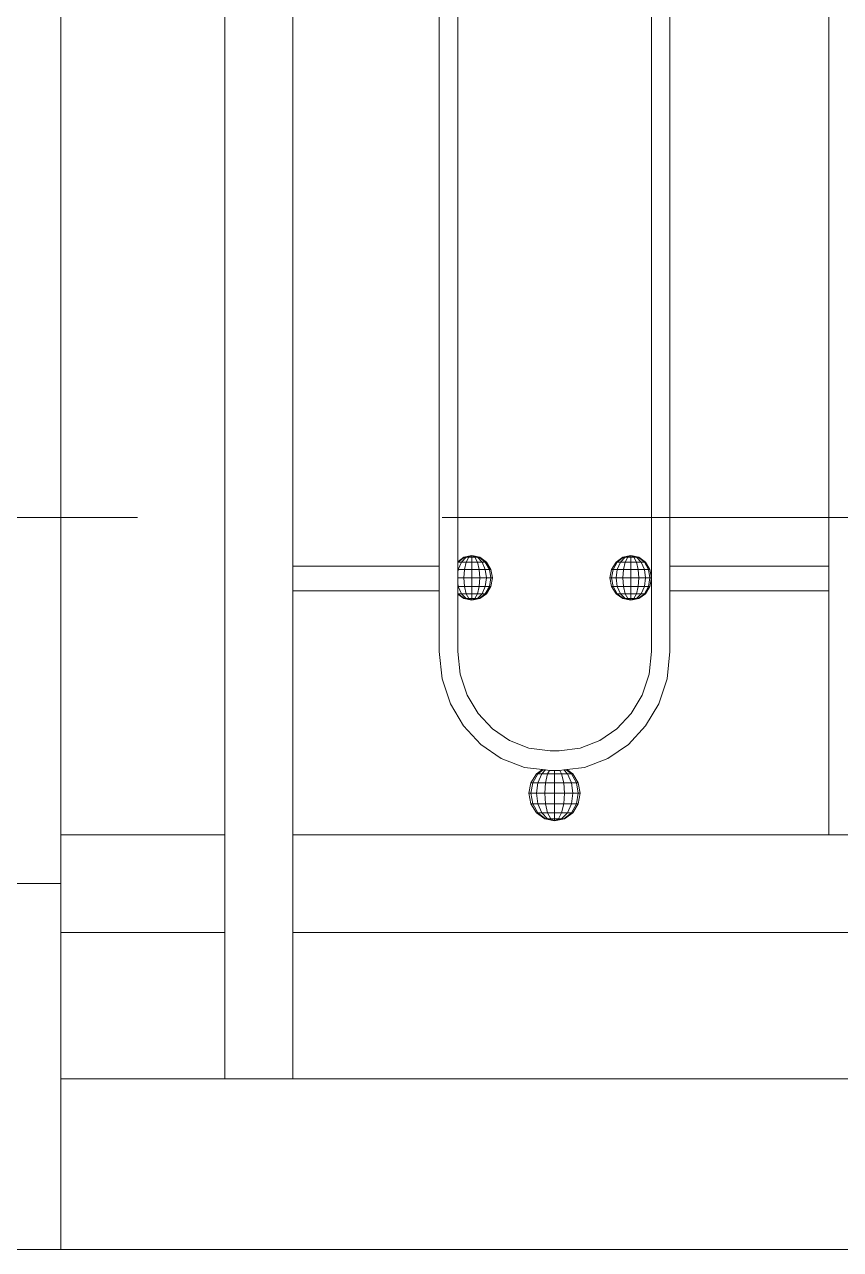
# Model space of a CAD drawing. Header units: millimetres. Extents: x 1832547 to 2001569, y -558009 to -417808.
# Drawn here: x 1943951 to 1944285, y -528144 to -527641 of the extents above; entities that cross this region are included whole.
import ezdxf

# ---------------------------------------------------------------- set-up
doc = ezdxf.new("R2010")
doc.units = ezdxf.units.MM
doc.header["$MEASUREMENT"] = 0
doc.linetypes.add('CENTER', pattern=[2, 1.25, -0.25, 0.25, -0.25])
for name, color, linetype, lineweight in [('CA.manh 08', 8, 'CONTINUOUS', 9), ('CA.thay 145', 145, 'CONTINUOUS', 18), ('CA.tim 67', 67, 'CENTER', 9), ('CA_manh 08', 8, 'CONTINUOUS', 9)]:
    doc.layers.add(name, color=color, linetype=linetype, lineweight=lineweight)

# ---------------------------------------------------------------- blocks, each defined once
blk = doc.blocks.new('f34t43')
at = {"layer": 'CA.thay 145'}
for p, q in [((1919544.85, -525412.65), (1919494.85, -525412.65)), ((1919494.85, -525562.65), (1919494.85, -525412.65)), ((1919494.85, -525562.65), (1919914.85, -525562.65))]:
    blk.add_line(p, q, dxfattribs=at)

msp = doc.modelspace()

# ---------------------------------------------------------------- linework, layer by layer
at = {"layer": 'CA.manh 08'}
msp.add_lwpolyline([(1943965.45, -527200.23), (1943965.45, -528143.59)], dxfattribs=at)
at = {"layer": 'CA.thay 145'}
msp.add_lwpolyline([(1940403.64, -528143.59), (1955074.86, -528143.59)], dxfattribs=at)
at = {"layer": 'CA.tim 67', "ltscale": 500}
msp.add_lwpolyline([(1963746.8, -527843.59), (1938240.83, -527843.59)], dxfattribs=at)
at = {"layer": 'CA_manh 08'}
for p, q in [((1944032.65, -527240.23), (1944032.65, -527973.59)), ((1944060.57, -527863.43), (1944060.57, -527350.39)), ((1944120.54, -527350.39), (1944120.54, -527863.43)), ((1944128.11, -527861.66), (1944128.11, -527351.77)), ((1944207.56, -527352.13), (1944207.56, -527868.32)), ((1944215.12, -527863.43), (1944215.12, -527351.16)), ((1944280.29, -527351.16), (1944280.29, -527863.43)), ((1944128.11, -527861.66), (1944130.6, -527859.87)), ((1944128.11, -527861.85), (1944128.11, -527861.66)), ((1944128.3, -527861.85), (1944128.11, -527861.85)), ((1944128.11, -527862.19), (1944128.3, -527861.85)), ((1944128.11, -527862.19), (1944128.11, -527861.85)), ((1944128.11, -527864.82), (1944128.11, -527862.19)), ((1944128.3, -527861.85), (1944130.85, -527859.87)), ((1944129.6, -527861.85), (1944128.3, -527861.85)), ((1944128.3, -527864.82), (1944129.6, -527861.85)), ((1944129.6, -527861.85), (1944131.56, -527859.87)), ((1944131.56, -527861.85), (1944129.6, -527861.85)), ((1944130.6, -527859.87), (1944133.86, -527859.17)), ((1944130.85, -527859.87), (1944130.6, -527859.87)), ((1944130.85, -527859.87), (1944133.86, -527859.17)), ((1944131.56, -527859.87), (1944130.85, -527859.87)), ((1944130.85, -527864.82), (1944131.56, -527861.85)), ((1944131.56, -527859.87), (1944133.86, -527859.17)), ((1944132.61, -527859.87), (1944131.56, -527859.87)), ((1944131.56, -527861.85), (1944132.61, -527859.87)), ((1944133.86, -527861.85), (1944131.56, -527861.85)), ((1944132.61, -527859.87), (1944133.86, -527859.17)), ((1944133.86, -527859.87), (1944132.61, -527859.87)), ((1944133.86, -527859.17), (1944133.86, -527859.87)), ((1944137.12, -527859.87), (1944133.86, -527859.17)), ((1944136.87, -527859.87), (1944133.86, -527859.17)), ((1944136.16, -527859.87), (1944133.86, -527859.17)), ((1944135.11, -527859.87), (1944133.86, -527859.17)), ((1944135.11, -527859.87), (1944133.86, -527859.87)), ((1944133.86, -527859.87), (1944133.86, -527861.85)), ((1944136.16, -527861.85), (1944133.86, -527861.85)), ((1944133.86, -527861.85), (1944133.86, -527864.82)), ((1944136.16, -527859.87), (1944135.11, -527859.87)), ((1944136.16, -527861.85), (1944135.11, -527859.87)), ((1944136.87, -527859.87), (1944136.16, -527859.87)), ((1944138.12, -527861.85), (1944136.16, -527859.87)), ((1944138.12, -527861.85), (1944136.16, -527861.85)), ((1944136.87, -527864.82), (1944136.16, -527861.85)), ((1944136.87, -527859.87), (1944137.12, -527859.87)), ((1944139.42, -527861.85), (1944136.87, -527859.87)), ((1944139.88, -527861.85), (1944137.12, -527859.87)), ((1944139.42, -527861.85), (1944138.12, -527861.85)), ((1944139.42, -527864.82), (1944138.12, -527861.85)), ((1944139.88, -527861.85), (1944139.42, -527861.85)), ((1944141.13, -527864.82), (1944139.42, -527861.85)), ((1944141.73, -527864.82), (1944139.88, -527861.85)), ((1944191.18, -527864.82), (1944193.03, -527861.85)), ((1944191.78, -527864.82), (1944193.48, -527861.85)), ((1944193.03, -527861.85), (1944195.79, -527859.87)), ((1944193.48, -527861.85), (1944193.03, -527861.85)), ((1944193.48, -527861.85), (1944196.04, -527859.87)), ((1944194.79, -527861.85), (1944193.48, -527861.85)), ((1944193.48, -527864.82), (1944194.79, -527861.85)), ((1944194.79, -527861.85), (1944196.74, -527859.87)), ((1944196.74, -527861.85), (1944194.79, -527861.85)), ((1944195.79, -527859.87), (1944199.05, -527859.17)), ((1944196.04, -527859.87), (1944195.79, -527859.87)), ((1944196.04, -527859.87), (1944199.05, -527859.17)), ((1944196.74, -527859.87), (1944196.04, -527859.87)), ((1944196.04, -527864.82), (1944196.74, -527861.85)), ((1944196.74, -527859.87), (1944199.05, -527859.17)), ((1944197.8, -527859.87), (1944196.74, -527859.87)), ((1944196.74, -527861.85), (1944197.8, -527859.87)), ((1944199.05, -527861.85), (1944196.74, -527861.85)), ((1944197.8, -527859.87), (1944199.05, -527859.17)), ((1944199.05, -527859.87), (1944197.8, -527859.87)), ((1944199.05, -527859.17), (1944199.05, -527859.87)), ((1944202.3, -527859.87), (1944199.05, -527859.17)), ((1944202.06, -527859.87), (1944199.05, -527859.17)), ((1944201.35, -527859.87), (1944199.05, -527859.17)), ((1944200.29, -527859.87), (1944199.05, -527859.17)), ((1944200.29, -527859.87), (1944199.05, -527859.87)), ((1944199.05, -527859.87), (1944199.05, -527861.85)), ((1944201.35, -527861.85), (1944199.05, -527861.85)), ((1944199.05, -527861.85), (1944199.05, -527864.82)), ((1944201.35, -527859.87), (1944200.29, -527859.87)), ((1944201.35, -527861.85), (1944200.29, -527859.87)), ((1944202.06, -527859.87), (1944201.35, -527859.87)), ((1944203.3, -527861.85), (1944201.35, -527859.87)), ((1944203.3, -527861.85), (1944201.35, -527861.85)), ((1944202.06, -527864.82), (1944201.35, -527861.85)), ((1944202.06, -527859.87), (1944202.3, -527859.87)), ((1944204.61, -527861.85), (1944202.06, -527859.87)), ((1944205.06, -527861.85), (1944202.3, -527859.87)), ((1944204.61, -527861.85), (1944203.3, -527861.85)), ((1944204.61, -527864.82), (1944203.3, -527861.85)), ((1944205.06, -527861.85), (1944204.61, -527861.85)), ((1944206.31, -527864.82), (1944204.61, -527861.85)), ((1944206.91, -527864.82), (1944205.06, -527861.85)), ((1944060.57, -527873.59), (1944060.57, -527863.43)), ((1944060.57, -527863.43), (1944120.54, -527863.43)), ((1944120.54, -527863.43), (1944120.54, -527873.59)), ((1944128.3, -527864.82), (1944128.11, -527864.82)), ((1944128.11, -527866.29), (1944128.3, -527864.82)), ((1944128.11, -527866.29), (1944128.11, -527864.82)), ((1944128.11, -527868.32), (1944128.11, -527866.29)), ((1944130.85, -527864.82), (1944128.3, -527864.82)), ((1944130.6, -527868.32), (1944130.85, -527864.82)), ((1944133.86, -527864.82), (1944130.85, -527864.82)), ((1944136.87, -527864.82), (1944133.86, -527864.82)), ((1944133.86, -527864.82), (1944133.86, -527868.32)), ((1944139.42, -527864.82), (1944136.87, -527864.82)), ((1944137.12, -527868.32), (1944136.87, -527864.82)), ((1944141.13, -527864.82), (1944139.42, -527864.82)), ((1944139.88, -527868.32), (1944139.42, -527864.82)), ((1944141.73, -527864.82), (1944141.13, -527864.82)), ((1944141.73, -527868.32), (1944141.13, -527864.82)), ((1944142.37, -527868.32), (1944141.73, -527864.82)), ((1944190.53, -527868.32), (1944191.18, -527864.82)), ((1944191.78, -527864.82), (1944191.18, -527864.82)), ((1944191.18, -527868.32), (1944191.78, -527864.82)), ((1944193.48, -527864.82), (1944191.78, -527864.82)), ((1944193.03, -527868.32), (1944193.48, -527864.82)), ((1944196.04, -527864.82), (1944193.48, -527864.82)), ((1944195.79, -527868.32), (1944196.04, -527864.82)), ((1944199.05, -527864.82), (1944196.04, -527864.82)), ((1944202.06, -527864.82), (1944199.05, -527864.82)), ((1944199.05, -527864.82), (1944199.05, -527868.32)), ((1944204.61, -527864.82), (1944202.06, -527864.82)), ((1944202.3, -527868.32), (1944202.06, -527864.82)), ((1944206.31, -527864.82), (1944204.61, -527864.82)), ((1944205.06, -527868.32), (1944204.61, -527864.82)), ((1944206.91, -527864.82), (1944206.31, -527864.82)), ((1944206.91, -527868.32), (1944206.31, -527864.82)), ((1944207.56, -527868.32), (1944206.91, -527864.82)), ((1944215.12, -527873.59), (1944215.12, -527863.43)), ((1944215.12, -527863.43), (1944280.29, -527863.43)), ((1944280.29, -527863.43), (1944280.29, -527873.59)), ((1944130.6, -527868.32), (1944128.11, -527868.32)), ((1944128.11, -527870.35), (1944128.11, -527868.32)), ((1944128.3, -527871.82), (1944128.11, -527870.35)), ((1944128.11, -527871.82), (1944128.11, -527870.35)), ((1944128.3, -527871.82), (1944128.11, -527871.82)), ((1944128.11, -527874.45), (1944128.11, -527871.82)), ((1944130.85, -527871.82), (1944128.3, -527871.82)), ((1944129.6, -527874.78), (1944128.3, -527871.82)), ((1944133.86, -527868.32), (1944130.6, -527868.32)), ((1944130.85, -527871.82), (1944130.6, -527868.32)), ((1944133.86, -527871.82), (1944130.85, -527871.82)), ((1944131.56, -527874.78), (1944130.85, -527871.82)), ((1944137.12, -527868.32), (1944133.86, -527868.32)), ((1944133.86, -527868.32), (1944133.86, -527871.82)), ((1944136.87, -527871.82), (1944133.86, -527871.82)), ((1944133.86, -527871.82), (1944133.86, -527874.78)), ((1944136.16, -527874.78), (1944136.87, -527871.82)), ((1944136.87, -527871.82), (1944137.12, -527868.32)), ((1944139.42, -527871.82), (1944136.87, -527871.82)), ((1944139.88, -527868.32), (1944137.12, -527868.32)), ((1944138.12, -527874.78), (1944139.42, -527871.82)), ((1944139.42, -527871.82), (1944139.88, -527868.32)), ((1944141.13, -527871.82), (1944139.42, -527871.82)), ((1944139.42, -527874.78), (1944141.13, -527871.82)), ((1944141.73, -527868.32), (1944139.88, -527868.32)), ((1944139.88, -527874.78), (1944141.73, -527871.82)), ((1944141.13, -527871.82), (1944141.73, -527868.32)), ((1944141.73, -527871.82), (1944141.13, -527871.82)), ((1944142.37, -527868.32), (1944141.73, -527868.32)), ((1944141.73, -527871.82), (1944142.37, -527868.32)), ((1944191.18, -527868.32), (1944190.53, -527868.32)), ((1944191.18, -527871.82), (1944190.53, -527868.32)), ((1944193.03, -527868.32), (1944191.18, -527868.32)), ((1944191.78, -527871.82), (1944191.18, -527868.32)), ((1944191.78, -527871.82), (1944191.18, -527871.82)), ((1944193.03, -527874.78), (1944191.18, -527871.82)), ((1944193.48, -527871.82), (1944191.78, -527871.82)), ((1944193.48, -527874.78), (1944191.78, -527871.82)), ((1944195.79, -527868.32), (1944193.03, -527868.32)), ((1944193.48, -527871.82), (1944193.03, -527868.32)), ((1944196.04, -527871.82), (1944193.48, -527871.82)), ((1944194.79, -527874.78), (1944193.48, -527871.82)), ((1944199.05, -527868.32), (1944195.79, -527868.32)), ((1944196.04, -527871.82), (1944195.79, -527868.32)), ((1944199.05, -527871.82), (1944196.04, -527871.82)), ((1944196.74, -527874.78), (1944196.04, -527871.82)), ((1944202.3, -527868.32), (1944199.05, -527868.32)), ((1944199.05, -527868.32), (1944199.05, -527871.82)), ((1944202.06, -527871.82), (1944199.05, -527871.82)), ((1944199.05, -527871.82), (1944199.05, -527874.78)), ((1944201.35, -527874.78), (1944202.06, -527871.82)), ((1944202.06, -527871.82), (1944202.3, -527868.32)), ((1944204.61, -527871.82), (1944202.06, -527871.82)), ((1944205.06, -527868.32), (1944202.3, -527868.32)), ((1944203.3, -527874.78), (1944204.61, -527871.82)), ((1944204.61, -527871.82), (1944205.06, -527868.32)), ((1944206.31, -527871.82), (1944204.61, -527871.82)), ((1944204.61, -527874.78), (1944206.31, -527871.82)), ((1944206.91, -527868.32), (1944205.06, -527868.32)), ((1944205.06, -527874.78), (1944206.91, -527871.82)), ((1944206.31, -527871.82), (1944206.91, -527868.32)), ((1944206.91, -527871.82), (1944206.31, -527871.82)), ((1944207.56, -527868.32), (1944206.91, -527868.32)), ((1944206.91, -527871.82), (1944207.56, -527868.32)), ((1944207.56, -527868.32), (1944207.56, -527898.46)), ((1944120.54, -527873.59), (1944060.57, -527873.59)), ((1944060.57, -527973.59), (1944060.57, -527873.59)), ((1944120.54, -527873.59), (1944120.54, -527898.49)), ((1944128.3, -527874.78), (1944128.11, -527874.45)), ((1944128.11, -527874.78), (1944128.11, -527874.45)), ((1944128.3, -527874.78), (1944128.11, -527874.78)), ((1944128.11, -527874.97), (1944128.11, -527874.78)), ((1944130.6, -527876.77), (1944128.11, -527874.97)), ((1944128.11, -527898.46), (1944128.11, -527874.97)), ((1944129.6, -527874.78), (1944128.3, -527874.78)), ((1944130.85, -527876.77), (1944128.3, -527874.78)), ((1944131.56, -527874.78), (1944129.6, -527874.78)), ((1944131.56, -527876.77), (1944129.6, -527874.78)), ((1944130.85, -527876.77), (1944130.6, -527876.77)), ((1944133.86, -527877.46), (1944130.6, -527876.77)), ((1944131.56, -527876.77), (1944130.85, -527876.77)), ((1944133.86, -527877.46), (1944130.85, -527876.77)), ((1944133.86, -527874.78), (1944131.56, -527874.78)), ((1944132.61, -527876.77), (1944131.56, -527874.78)), ((1944132.61, -527876.77), (1944131.56, -527876.77)), ((1944133.86, -527877.46), (1944131.56, -527876.77)), ((1944133.86, -527876.77), (1944132.61, -527876.77)), ((1944133.86, -527877.46), (1944132.61, -527876.77)), ((1944136.16, -527874.78), (1944133.86, -527874.78)), ((1944133.86, -527874.78), (1944133.86, -527876.77)), ((1944135.11, -527876.77), (1944133.86, -527876.77)), ((1944133.86, -527876.77), (1944133.86, -527877.46)), ((1944133.86, -527877.46), (1944137.12, -527876.77)), ((1944133.86, -527877.46), (1944136.87, -527876.77)), ((1944133.86, -527877.46), (1944136.16, -527876.77)), ((1944133.86, -527877.46), (1944135.11, -527876.77)), ((1944135.11, -527876.77), (1944136.16, -527874.78)), ((1944136.16, -527876.77), (1944135.11, -527876.77)), ((1944138.12, -527874.78), (1944136.16, -527874.78)), ((1944136.16, -527876.77), (1944138.12, -527874.78)), ((1944136.87, -527876.77), (1944136.16, -527876.77)), ((1944136.87, -527876.77), (1944139.42, -527874.78)), ((1944137.12, -527876.77), (1944136.87, -527876.77)), ((1944137.12, -527876.77), (1944139.88, -527874.78)), ((1944139.42, -527874.78), (1944138.12, -527874.78)), ((1944139.42, -527874.78), (1944139.88, -527874.78)), ((1944193.48, -527874.78), (1944193.03, -527874.78)), ((1944195.79, -527876.77), (1944193.03, -527874.78)), ((1944194.79, -527874.78), (1944193.48, -527874.78)), ((1944196.04, -527876.77), (1944193.48, -527874.78)), ((1944196.74, -527874.78), (1944194.79, -527874.78)), ((1944196.74, -527876.77), (1944194.79, -527874.78)), ((1944196.04, -527876.77), (1944195.79, -527876.77)), ((1944199.05, -527877.46), (1944195.79, -527876.77)), ((1944196.74, -527876.77), (1944196.04, -527876.77)), ((1944199.05, -527877.46), (1944196.04, -527876.77)), ((1944199.05, -527874.78), (1944196.74, -527874.78)), ((1944197.8, -527876.77), (1944196.74, -527874.78)), ((1944197.8, -527876.77), (1944196.74, -527876.77)), ((1944199.05, -527877.46), (1944196.74, -527876.77)), ((1944199.05, -527876.77), (1944197.8, -527876.77)), ((1944199.05, -527877.46), (1944197.8, -527876.77)), ((1944201.35, -527874.78), (1944199.05, -527874.78)), ((1944199.05, -527874.78), (1944199.05, -527876.77)), ((1944200.29, -527876.77), (1944199.05, -527876.77)), ((1944199.05, -527876.77), (1944199.05, -527877.46)), ((1944199.05, -527877.46), (1944202.3, -527876.77)), ((1944199.05, -527877.46), (1944202.06, -527876.77)), ((1944199.05, -527877.46), (1944201.35, -527876.77)), ((1944199.05, -527877.46), (1944200.29, -527876.77)), ((1944200.29, -527876.77), (1944201.35, -527874.78)), ((1944201.35, -527876.77), (1944200.29, -527876.77)), ((1944203.3, -527874.78), (1944201.35, -527874.78)), ((1944201.35, -527876.77), (1944203.3, -527874.78)), ((1944202.06, -527876.77), (1944201.35, -527876.77)), ((1944202.06, -527876.77), (1944204.61, -527874.78)), ((1944202.3, -527876.77), (1944202.06, -527876.77)), ((1944202.3, -527876.77), (1944205.06, -527874.78)), ((1944204.61, -527874.78), (1944203.3, -527874.78)), ((1944204.61, -527874.78), (1944205.06, -527874.78)), ((1944280.29, -527873.59), (1944215.12, -527873.59)), ((1944215.12, -527898.49), (1944215.12, -527873.59)), ((1944280.29, -527873.59), (1944280.29, -527973.59)), ((1944120.54, -527898.49), (1944121.74, -527909.67)), ((1944129.11, -527907.78), (1944128.11, -527898.46)), ((1944207.56, -527898.46), (1944206.56, -527907.78)), ((1944213.92, -527909.67), (1944215.12, -527898.49)), ((1944131.96, -527916.34), (1944129.11, -527907.78)), ((1944206.56, -527907.78), (1944203.71, -527916.34)), ((1944121.74, -527909.67), (1944125.16, -527919.93)), ((1944210.51, -527919.93), (1944213.92, -527909.67)), ((1944136.43, -527923.89), (1944131.96, -527916.34)), ((1944203.71, -527916.34), (1944199.24, -527923.89)), ((1944125.16, -527919.93), (1944130.52, -527928.99)), ((1944205.14, -527928.99), (1944210.51, -527919.93)), ((1944142.3, -527930.19), (1944136.43, -527923.89)), ((1944199.24, -527923.89), (1944193.37, -527930.19)), ((1944130.52, -527928.99), (1944137.55, -527936.54)), ((1944149.33, -527935), (1944142.3, -527930.19)), ((1944193.37, -527930.19), (1944186.34, -527935)), ((1944198.11, -527936.54), (1944205.14, -527928.99)), ((1944137.55, -527936.54), (1944145.98, -527942.3)), ((1944157.3, -527938.06), (1944149.33, -527935)), ((1944165.97, -527939.13), (1944157.3, -527938.06)), ((1944178.37, -527938.06), (1944169.69, -527939.13)), ((1944186.34, -527935), (1944178.37, -527938.06)), ((1944189.68, -527942.3), (1944198.11, -527936.54)), ((1944145.98, -527942.3), (1944155.54, -527945.97)), ((1944169.69, -527939.13), (1944165.97, -527939.13)), ((1944180.13, -527945.97), (1944189.68, -527942.3)), ((1944155.54, -527945.97), (1944162.8, -527946.87)), ((1944160.39, -527948.6), (1944162.8, -527946.87)), ((1944160.96, -527948.6), (1944163.13, -527946.91)), ((1944162.57, -527948.6), (1944164.11, -527947.03)), ((1944162.8, -527946.87), (1944163.13, -527946.91)), ((1944163.13, -527946.91), (1944164.11, -527947.03)), ((1944164.11, -527947.03), (1944165.71, -527947.23)), ((1944164.98, -527948.6), (1944165.71, -527947.23)), ((1944165.71, -527947.23), (1944165.94, -527947.26)), ((1944165.94, -527947.26), (1944167.83, -527947.26)), ((1944167.83, -527947.26), (1944167.83, -527948.6)), ((1944167.83, -527947.26), (1944169.72, -527947.26)), ((1944169.72, -527947.26), (1944169.95, -527947.23)), ((1944169.95, -527947.23), (1944171.55, -527947.04)), ((1944170.67, -527948.6), (1944169.95, -527947.23)), ((1944171.55, -527947.04), (1944172.53, -527946.91)), ((1944173.09, -527948.6), (1944171.55, -527947.04)), ((1944172.53, -527946.91), (1944172.86, -527946.87)), ((1944174.7, -527948.6), (1944172.53, -527946.91)), ((1944172.86, -527946.87), (1944180.13, -527945.97)), ((1944175.26, -527948.6), (1944172.86, -527946.87)), ((1944157.31, -527956.58), (1944158.11, -527952.26)), ((1944158.11, -527952.26), (1944160.39, -527948.6)), ((1944158.85, -527952.26), (1944158.11, -527952.26)), ((1944158.11, -527956.58), (1944158.85, -527952.26)), ((1944158.85, -527952.26), (1944160.96, -527948.6)), ((1944160.96, -527952.26), (1944158.85, -527952.26)), ((1944160.96, -527948.6), (1944160.39, -527948.6)), ((1944160.39, -527956.58), (1944160.96, -527952.26)), ((1944162.57, -527948.6), (1944160.96, -527948.6)), ((1944160.96, -527952.26), (1944162.57, -527948.6)), ((1944164.11, -527952.26), (1944160.96, -527952.26)), ((1944164.98, -527948.6), (1944162.57, -527948.6)), ((1944163.8, -527956.58), (1944164.11, -527952.26)), ((1944164.11, -527952.26), (1944164.98, -527948.6)), ((1944167.83, -527952.26), (1944164.11, -527952.26)), ((1944167.83, -527948.6), (1944164.98, -527948.6)), ((1944170.67, -527948.6), (1944167.83, -527948.6)), ((1944167.83, -527948.6), (1944167.83, -527952.26)), ((1944171.55, -527952.26), (1944167.83, -527952.26)), ((1944167.83, -527952.26), (1944167.83, -527956.58)), ((1944173.09, -527948.6), (1944170.67, -527948.6)), ((1944171.55, -527952.26), (1944170.67, -527948.6)), ((1944174.7, -527952.26), (1944171.55, -527952.26)), ((1944171.85, -527956.58), (1944171.55, -527952.26)), ((1944174.7, -527948.6), (1944173.09, -527948.6)), ((1944174.7, -527952.26), (1944173.09, -527948.6)), ((1944175.26, -527948.6), (1944174.7, -527948.6)), ((1944176.8, -527952.26), (1944174.7, -527948.6)), ((1944176.8, -527952.26), (1944174.7, -527952.26)), ((1944175.26, -527956.58), (1944174.7, -527952.26)), ((1944177.54, -527952.26), (1944175.26, -527948.6)), ((1944177.54, -527952.26), (1944176.8, -527952.26)), ((1944177.54, -527956.58), (1944176.8, -527952.26)), ((1944178.34, -527956.58), (1944177.54, -527952.26)), ((1944158.11, -527956.58), (1944157.31, -527956.58)), ((1944158.11, -527960.91), (1944157.31, -527956.58)), ((1944160.39, -527956.58), (1944158.11, -527956.58)), ((1944158.85, -527960.91), (1944158.11, -527956.58)), ((1944163.8, -527956.58), (1944160.39, -527956.58)), ((1944160.96, -527960.91), (1944160.39, -527956.58)), ((1944167.83, -527956.58), (1944163.8, -527956.58)), ((1944164.11, -527960.91), (1944163.8, -527956.58)), ((1944171.85, -527956.58), (1944167.83, -527956.58)), ((1944167.83, -527956.58), (1944167.83, -527960.91)), ((1944171.55, -527960.91), (1944171.85, -527956.58)), ((1944175.26, -527956.58), (1944171.85, -527956.58)), ((1944174.7, -527960.91), (1944175.26, -527956.58)), ((1944177.54, -527956.58), (1944175.26, -527956.58)), ((1944176.8, -527960.91), (1944177.54, -527956.58)), ((1944178.34, -527956.58), (1944177.54, -527956.58)), ((1944177.54, -527960.91), (1944178.34, -527956.58)), ((1944158.85, -527960.91), (1944158.11, -527960.91)), ((1944160.39, -527964.57), (1944158.11, -527960.91)), ((1944160.96, -527960.91), (1944158.85, -527960.91)), ((1944160.96, -527964.57), (1944158.85, -527960.91)), ((1944164.11, -527960.91), (1944160.96, -527960.91)), ((1944162.57, -527964.57), (1944160.96, -527960.91)), ((1944167.83, -527960.91), (1944164.11, -527960.91)), ((1944164.98, -527964.57), (1944164.11, -527960.91)), ((1944171.55, -527960.91), (1944167.83, -527960.91)), ((1944167.83, -527960.91), (1944167.83, -527964.57)), ((1944170.67, -527964.57), (1944171.55, -527960.91)), ((1944174.7, -527960.91), (1944171.55, -527960.91)), ((1944173.09, -527964.57), (1944174.7, -527960.91)), ((1944176.8, -527960.91), (1944174.7, -527960.91)), ((1944174.7, -527964.57), (1944176.8, -527960.91)), ((1944175.26, -527964.57), (1944177.54, -527960.91)), ((1944177.54, -527960.91), (1944176.8, -527960.91)), ((1944160.96, -527964.57), (1944160.39, -527964.57)), ((1944163.8, -527967.02), (1944160.39, -527964.57)), ((1944162.57, -527964.57), (1944160.96, -527964.57)), ((1944164.11, -527967.02), (1944160.96, -527964.57)), ((1944164.98, -527964.57), (1944162.57, -527964.57)), ((1944164.98, -527967.02), (1944162.57, -527964.57)), ((1944164.11, -527967.02), (1944163.8, -527967.02)), ((1944167.83, -527967.88), (1944163.8, -527967.02)), ((1944164.98, -527967.02), (1944164.11, -527967.02)), ((1944167.83, -527967.88), (1944164.11, -527967.02)), ((1944167.83, -527964.57), (1944164.98, -527964.57)), ((1944166.29, -527967.02), (1944164.98, -527964.57)), ((1944166.29, -527967.02), (1944164.98, -527967.02)), ((1944167.83, -527967.88), (1944164.98, -527967.02)), ((1944167.83, -527967.02), (1944166.29, -527967.02)), ((1944167.83, -527967.88), (1944166.29, -527967.02)), ((1944170.67, -527964.57), (1944167.83, -527964.57)), ((1944167.83, -527964.57), (1944167.83, -527967.02)), ((1944169.37, -527967.02), (1944167.83, -527967.02)), ((1944167.83, -527967.02), (1944167.83, -527967.88)), ((1944167.83, -527967.88), (1944171.85, -527967.02)), ((1944167.83, -527967.88), (1944171.55, -527967.02)), ((1944167.83, -527967.88), (1944170.67, -527967.02)), ((1944167.83, -527967.88), (1944169.37, -527967.02)), ((1944169.37, -527967.02), (1944170.67, -527964.57)), ((1944170.67, -527967.02), (1944169.37, -527967.02)), ((1944173.09, -527964.57), (1944170.67, -527964.57)), ((1944170.67, -527967.02), (1944173.09, -527964.57)), ((1944171.55, -527967.02), (1944170.67, -527967.02)), ((1944171.55, -527967.02), (1944174.7, -527964.57)), ((1944171.85, -527967.02), (1944171.55, -527967.02)), ((1944171.85, -527967.02), (1944175.26, -527964.57)), ((1944174.7, -527964.57), (1944173.09, -527964.57)), ((1944174.7, -527964.57), (1944175.26, -527964.57)), ((1944032.65, -527973.59), (1943965.45, -527973.59)), ((1944032.65, -527973.59), (1944032.65, -528013.59)), ((1944060.57, -528013.59), (1944060.57, -527973.59)), ((1944280.29, -527973.59), (1944060.57, -527973.59)), ((1944289.75, -527973.59), (1944280.29, -527973.59)), ((1943965.45, -528013.59), (1944032.65, -528013.59)), ((1944032.65, -528013.59), (1944032.65, -528073.59)), ((1944060.57, -528013.59), (1944734.82, -528013.59)), ((1944060.57, -528073.59), (1944060.57, -528013.59)), ((1944032.65, -528073.59), (1943965.45, -528073.59)), ((1944060.57, -528073.59), (1944032.65, -528073.59)), ((1944734.82, -528073.59), (1944060.57, -528073.59)), ((1943965.45, -528143.59), (1945563.55, -528143.59))]:
    msp.add_line(p, q, dxfattribs=at)

# ---------------------------------------------------------------- block references
at = {"layer": 'CA.thay 145', "xscale": -1}
msp.add_blockref('f34t43', (3863460.3, -2580.93), dxfattribs=at)

doc.saveas('drawing.dxf')
